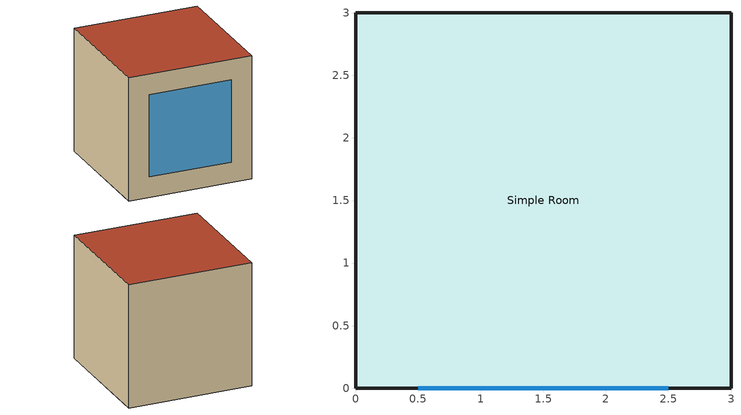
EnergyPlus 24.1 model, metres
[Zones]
Simple Room
 floor ground (Interior Floor): 0,0 0,3 3,3 3,0 z0
 wall outside (Exterior Wall): 0,0 3,0 3,3 0,3 0,0 z0:3
 window (Double Pane Window): 0.5,0 2.5,0 z0.5:2.5
 roof outside (Interior Ceiling): 3,0 3,3 0,3 0,0 z3
[Building]
Simple Room: North Axis {deg}=0; Terrain=Suburbs; Loads Convergence Tolerance Value {W}=0.04; Temperature Convergence Tolerance Value {deltaC}=0.004; Solar Distribution=MinimalShadowing; Maximum Number of Warmup Days=30; Minimum Number of Warmup Days=6
[Site:Location]
Ottawa Macdonald-Cartier Intl ON CAN WMO=71628: Latitude {deg}=45.32; Longitude {deg}=-75.67; Time Zone {hr}=-5; Elevation {m}=114
[SizingPeriod:DesignDay] Day of Month=21; Humidity Condition Type=Wetbulb; Barometric Pressure {Pa}=99063; Rain Indicator=No; Snow Indicator=No; Daylight Saving Time Indicator=No; Solar Model Indicator=ASHRAEClearSky
Name | Month | Day Type | Maximum Dry-Bulb Temperature {C} | Daily Dry-Bulb Temperature Range {deltaC} | Wetbulb or DewPoint at Maximum Dry-Bulb {C} | Wind Speed {m/s} | Wind Direction {deg} | Sky Clearness
Ottawa Ann Htg 99.6% Condns DB | 1 | WinterDesignDay | -26.2 | 0 | -26.2 | 4.9 | 270 | 0
Ottawa Ann Clg .4% Condns DB=>MWB | 7 | SummerDesignDay | 30.5 | 9.4 | 22.3 | 4.3 | 230 | 1
[Material] Thermal Absorptance=0.9
Name | Roughness | Thickness {m} | Conductivity {W/m-K} | Density {kg/m3} | Specific Heat {J/kg-K} | Solar Absorptance | Visible Absorptance
Concrete Block | MediumRough | 0.1016 | 0.51 | 1400 | 1000 | 0.7 | 0.7
Insulation | MediumRough | 0.0508 | 0.05 | 265 | 836.8 | 0.7 | 0.7
Gypsum Board | MediumSmooth | 0.0127 | 0.16 | 785 | 830 | 0.5 | 0.5
Concrete Slab | MediumRough | 0.1524 | 1.95 | 2240 | 900 | 0.7 | 0.7
Carpet Pad | VeryRough | 0.0064 | 0.06 | 32 | 1400 | 0.7 | 0.8
[WindowMaterial:Glazing]
Clear Glass 6mm: Optical Data Type=SpectralAverage; Thickness {m}=0.006; Solar Transmittance at Normal Incidence=0.775; Front Side Solar Reflectance at Normal Incidence=0.071; Back Side Solar Reflectance at Normal Incidence=0.071; Visible Transmittance at Normal Incidence=0.881; Front Side Visible Reflectance at Normal Incidence=0.08; Back Side Visible Reflectance at Normal Incidence=0.08; Infrared Transmittance at Normal Incidence=0; Front Side Infrared Hemispherical Emissivity=0.84; Back Side Infrared Hemispherical Emissivity=0.84; Conductivity {W/m-K}=0.9
[WindowMaterial:Gas]
Air 13mm: Gas Type=Air; Thickness {m}=0.013
[Construction]
Exterior Wall: Concrete Block, Insulation, Gypsum Board
Interior Floor: Carpet Pad, Concrete Slab
Interior Ceiling: Gypsum Board, Concrete Slab
Double Pane Window: Clear Glass 6mm, Air 13mm, Clear Glass 6mm
[Zone]
Simple Room: Type=1; Multiplier=1; Ceiling Height {m}=autocalculate; Volume {m3}=autocalculate
[ZoneInfiltration:DesignFlowRate]
infiltration: Zone or ZoneList or Space or SpaceList=Simple Room; Design Flow Rate Calculation Method=Flow/ExteriorArea; Flow Rate per Exterior Surface Area {m3/s-m2}=0.00025; Constant Term Coefficient=1
